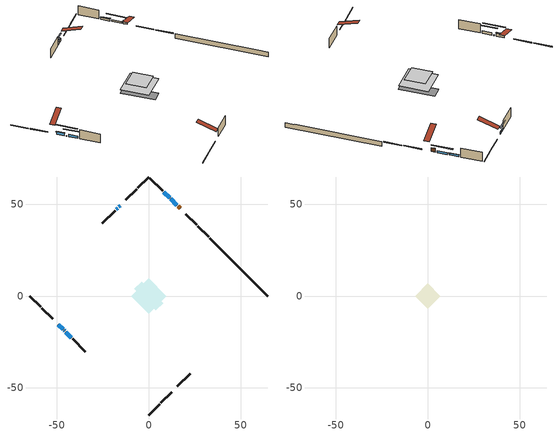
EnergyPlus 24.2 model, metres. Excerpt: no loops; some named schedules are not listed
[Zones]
conditioned space
 floor adiabatic (AdiabaticFloorConstruction): -9.63,0 0,9.63 9.63,0 0,-9.63 z3.05
 floor foundation (Slab1 construction): -7.87,3.94 -3.94,7.87 7.87,-3.94 3.94,-7.87 z-1.83
 wall outside (RimJoist1 construction): 0,-64.78 5.9,-58.88 / -64.78,0 -58.88,-5.9 / 0,64.78 -5.9,58.88 / 32.66,32.12 26.76,38.02 z0.61:0.91
 wall outside (RimJoist2 construction): 6.56,-58.23 12.46,-52.33 / -58.23,-6.56 -52.33,-12.46 / -6.56,58.23 -12.46,52.33 / 26.1,38.68 20.2,44.58 z0.61:0.91
 wall outside (AdiabaticWallConstruction 1): 17.14,47.64 15.93,48.86 z0.61:2.64
 wall outside (AdiabaticWallConstruction): 15.27,49.51 11.96,52.82 z0.61:1.52; 11.31,53.48 8.28,56.51 z0.61:1.61; -15.52,49.27 -16.27,48.52 / -16.92,47.86 -17.67,47.12 z0.61:1.84; -49.27,-15.52 -46.66,-18.12 z0.61:2.04; -46.01,-18.78 -45.79,-18.99 z0.61:0.96; -45.14,-19.65 -42.13,-22.65 z0.61:1.85
 wall outside (Wall1 construction): 15.52,-49.27 22.48,-42.3 / -41.47,-23.31 -34.51,-30.27 / -18.32,46.46 -25.29,39.5 / 7.62,57.16 0.66,64.13 z0.61:5.49
 wall foundation (FoundationWall1 construction): 33.32,31.47,-1.83 33.32,31.47,0.61 61.64,3.15,0.61 61.64,3.15,0.59 64.78,0,0.59 64.78,0,-1.83
 window (WindowConstruction): 15.27,49.51 11.96,52.82 z0.61:1.52
 window (WindowConstruction 3): 11.31,53.48 8.28,56.51 z0.61:1.61
 window (WindowConstruction 4): -15.52,49.27 -16.26,48.52 z0.61:1.84
 window (WindowConstruction 5): -49.27,-15.52 -46.66,-18.12 z0.61:2.04
 window (WindowConstruction 6): -46,-18.78 -45.8,-18.99 z0.61:0.95
 window (WindowConstruction 1): -16.92,47.86 -17.67,47.12 z0.61:1.84
 window (WindowConstruction 2): -45.14,-19.65 -42.13,-22.65 z0.61:1.85
 door (Door): 17.14,47.64 15.93,48.86 z0.61:2.64
 ceiling adiabatic (AdiabaticFloorConstruction): 0,-9.63 9.63,0 0,9.63 -9.63,0 z3.05
attic - vented
 floor to conditioned space (Floor1 construction Reversed): -6.81,0 0,6.81 6.81,0 0,-6.81 z5.49
 roof outside (Roof1 construction): 14.86,-49.92,5.49 8.23,-43.29,8.61 6.48,-45.04,8.61 13.11,-51.67,5.49; -49.92,-14.86,5.49 -43.29,-8.23,8.61 -45.04,-6.48,8.61 -51.67,-13.11,5.49; -14.86,49.92,5.49 -8.23,43.29,8.61 -6.48,45.04,8.61 -13.11,51.67,5.49; 17.8,46.98,5.49 11.17,40.35,8.61 12.92,38.61,8.61 19.55,45.24,5.49
shading: 10.1,54.69 17.14,47.65 17.43,47.94 10.39,54.98 z4.16; 8.14,56.65 11.45,53.34 11.74,53.63 8.43,56.94 z1.81; -16.41,48.38 -15.38,49.41 -15.67,49.7 -16.7,48.67 z2.04; -46.52,-18.27 -49.41,-15.38 -49.7,-15.67 -46.81,-18.56 z2.24; -42.2,-22.58 -49.6,-15.19 -49.89,-15.48 -42.49,-22.87 z6.03; -19.53,45.25 -15.05,49.73 -15.35,50.02 -19.82,45.54 z4.48; -40.26,-24.52 -47,-17.78 -47.3,-18.07 -40.56,-24.81 z4.49
[Building]
Building 1: Terrain=Suburbs
[Site:Location]
Toronto City Centre_ON: Latitude {deg}=43.63; Longitude {deg}=-79.39; Time Zone {hr}=-5; Elevation {m}=77; Keep Site Location Information=Yes
[Site:GroundTemperature:Shallow]
5.01852, 3.26908, 3.12898, 3.95918, 7.29196, 10.6092, 13.4851, 15.3069, 15.4617, 13.9799, 11.1774, 7.9619
[Site:WaterMainsTemperature]
Calculation Method=Schedule; Temperature Schedule=mains temperature schedule
[Material] Roughness=Rough; Thermal Absorptance=0.9
Name | Thickness {m} | Conductivity {W/m-K} | Density {kg/m3} | Specific Heat {J/kg-K} | Solar Absorptance | Visible Absorptance
asphalt or fiberglass shingles | 0.00635 | 0.162714 | 1121.4 | 1465.45 | 0.4 | 0.4
ceiling loosefill ins | 0.0846667 | 0.0480833 | 16.02 | 1046.75 | 0.7 | 0.7
ceiling stud and cavity | 0.1397 | 0.115148 | 65.682 | 1177.47 | 0.7 | 0.7
concrete 4.0 in. | 0.1016 | 1.803125 | 2242.8 | 837.4 | 0.7 | 0.7
concrete 8.0 in. | 0.2032 | 1.803125 | 2242.8 | 837.4 | 0.7 | 0.7
door material | 0.04445 | 0.053851 | 512.64 | 1214.23 | 0.7 | 0.7
exterior vertical ins | 0.0460229 | 0.029427 | 32.04 | 1214.23 | 0.7 | 0.7
floor covering | 0.0127 | 0.0433444 | 54.468 | 1339.84 | 0.6 | 0.6
floor rigid ins; wall rigid ins | 0.512978 | 0.029427 | 32.04 | 1214.23 | 0.7 | 0.7
floor stud and cavity | 0.1397 | 1.75129 | 37.0049 | 1207.88 | 0.7 | 0.7
furniture material conditioned space 1 | 0.1524 | 0.115458 | 640.8 | 1214.23 | 0.6 | 0.6
gypsum board | 0.0127 | 0.160291 | 801 | 837.4 | 0.6 | 0.6
gypsum board 1 | 0.0127 | 0.160291 | 801 | 837.4 | 0.7 | 0.7
osb sheathing 0.5 in. | 0.0127 | 0.115458 | 512.64 | 1214.23 | 0.7 | 0.7
osb sheathing 0.75 in. | 0.01905 | 0.115458 | 512.64 | 1214.23 | 0.7 | 0.7
osb sheathing 2.0 in. | 0.0508 | 0.115458 | 512.64 | 1214.23 | 0.7 | 0.7
rim joist stud and cavity | 0.0508 | 0.0451784 | 125.044 | 1163.47 | 0.6 | 0.6
rim joist stud and cavity 1 | 0.0508 | 0.0293316 | 125.044 | 1163.47 | 0.6 | 0.6
wall stud and cavity | 0.1397 | 0.0803833 | 139.0536 | 1170.24 | 0.7 | 0.7
wall stud and cavity 1 | 0.0889 | 0.380278 | 52.3479 | 1209.89 | 0.7 | 0.7
wall stud and cavity 2 | 0.0889 | 0.391764 | 83.0341 | 1211.67 | 0.7 | 0.7
wood siding | 0.0254 | 0.102417 | 544.68 | 1172.36 | 0.4 | 0.4
wood siding 1; wood siding 2; wood siding 3 | 0.0254 | 0.102417 | 544.68 | 1172.36 | 0.7 | 0.7
[WindowMaterial:SimpleGlazingSystem]
Name | U-Factor {W/m2-K} | Solar Heat Gain Coefficient
WindowMaterial | 3.30573 | 0.63
WindowMaterial 1 | 3.30232 | 0.66
WindowMaterial 2 | 3.304596 | 0.64
WindowMaterial 3 | 3.30005 | 0.67
WindowMaterial 4 | 5.76317 | 0.53
[Construction]
AdiabaticFloorConstruction: floor stud and cavity, floor rigid ins, osb sheathing 0.75 in., floor covering
AdiabaticWallConstruction: wood siding 2, wall rigid ins, wall stud and cavity 1, gypsum board
AdiabaticWallConstruction 1: wood siding 3, wall rigid ins, wall stud and cavity 1, gypsum board
Door: door material
Floor1 construction Reversed: gypsum board, ceiling stud and cavity, ceiling loosefill ins
FoundationWall1 construction: concrete 8.0 in., gypsum board 1
furniture construction conditioned space 1: furniture material conditioned space 1
PartitionWallConstruction: gypsum board, wall stud and cavity 2, gypsum board
RimJoist1 construction: wood siding 1, osb sheathing 2.0 in., rim joist stud and cavity
RimJoist2 construction: wood siding 1, osb sheathing 2.0 in., rim joist stud and cavity 1
Roof1 construction: asphalt or fiberglass shingles
Slab1 construction: concrete 4.0 in.
Wall1 construction: wood siding, osb sheathing 0.5 in., wall stud and cavity, gypsum board
WindowConstruction: WindowMaterial
WindowConstruction 1; WindowConstruction 2; WindowConstruction 4: WindowMaterial 1
WindowConstruction 3: WindowMaterial 2
WindowConstruction 5: WindowMaterial 3
WindowConstruction 6: WindowMaterial 4
[Zone] Multiplier=1; Part of Total Floor Area=Yes
Name | Volume {m3}
attic - vented | 47.0553
conditioned space | 678.2
[Space]
Name | Zone | Volume {m3}
attic - vented 1 | attic - vented | 47.0553
conditioned space 1 | conditioned space | 678.2
[ZoneInfiltration:EffectiveLeakageArea]
infil attic - vented 1: Zone or Space=attic - vented 1; Schedule=Always On Discrete; Effective Air Leakage Area {cm2}=3904; Stack Coefficient=0.000217395; Wind Coefficient=9.96196e-06
[ZoneMixing]
whole house fan mix: Zone or Space=attic - vented; Schedule=Always On Continuous; Design Flow Rate Calculation Method=Flow/Zone; Design Flow Rate {m3/s}=0; Source Zone or Space=conditioned space
[SurfaceProperty:ExposedFoundationPerimeter]
Slab1: Exposed Perimeter Calculation Method=TotalExposedPerimeter; Total Exposed Perimeter {m}=44.5
[InternalMass] Zone or ZoneList=conditioned space; Space or SpaceList=conditioned space 1
Name | Construction | Surface Area {m2}
furniture mass conditioned space 1 | furniture construction conditioned space 1 | 111.248
partition wall mass | PartitionWallConstruction | 278.12
[Lights]
interior lighting: Zone or ZoneList or Space or SpaceList=conditioned space 1; Schedule=interior lighting schedule; Design Level Calculation Method=LightingLevel; Lighting Level {W}=343.2; Return Air Fraction=0; Fraction Radiant=0.6; Fraction Visible=0.2; Fraction Replaceable=1
[People]
occupants: Zone or ZoneList or Space or SpaceList=conditioned space 1; Number of People Schedule=occupants schedule; Number of People Calculation Method=People; Number of People=3; Fraction Radiant=0.314171; Sensible Heat Fraction=0.56303; Activity Level Schedule=occupants activity schedule; Carbon Dioxide Generation Rate {m3/s-W}=0; Enable ASHRAE 55 Comfort Warnings=No; Mean Radiant Temperature Calculation Type=EnclosureAveraged
[ElectricEquipment] Zone or ZoneList or Space or SpaceList=conditioned space 1; Design Level Calculation Method=EquipmentLevel
Name | Schedule | Design Level {W} | Fraction Latent | Fraction Radiant | Fraction Lost
clothes dryer | clothes dryer schedule | 140.772 | 0.015 | 0.081 | 0.85
clothes washer | clothes washer schedule | 32.1985 | 0.03 | 0.162 | 0.7
cooking range | cooking range schedule | 215.147 | 0.08 | 0.432 | 0.2
dishwasher | dishwasher schedule | 66.8632 | 0.3 | 0.18 | 0.4
fridge | fridge schedule | 72.9452 | 0 | 0.6 | 0
mech vent bath fan 0 | mech vent bath fan 0 schedule | 50.2 | 0 | 0 | 1
mech vent bath fan 1 | mech vent bath fan 1 schedule | 50.2 | 0 | 0 | 1
mech vent house fan | mech vent house fan schedule | 0 | 0 | 0 | 1
mech vent house fan cfis | mech vent house fan cfis schedule | 0 | 0 | 0 | 0
mech vent range fan 0 | mech vent range fan 0 schedule | 57 | 0 | 0 | 1
misc plug loads | misc plug loads schedule | 494.7 | 0.045 | 0.513 | 0.1
whole house fan | Always On Discrete | 0 | 0 | 0 | 1
[OtherEquipment] Zone or ZoneList or Space or SpaceList=conditioned space 1; Design Level Calculation Method=EquipmentLevel
Name | Fuel Type | Schedule | Design Level {W} | Fraction Latent | Fraction Radiant | Fraction Lost
clothes dryer 1 | Electricity | clothes dryer schedule | 0 | 0.015 | 0.081 | 0.85
cooking range 1 | Electricity | cooking range schedule | 0 | 0.08 | 0.432 | 0.2
general water use latent | None | general water use schedule | 62.594 | 1 | 0 | 0
general water use sensible | None | general water use schedule | -61.6891 | 0 | 0.6 | 0
mech vent house fan latent load | None | Always On Discrete | 0 | 1 | 0 | 0
mech vent house fan sensible load | None | Always On Discrete | 0 | 0 | 0 | 0
water heater energy adjustment1 | NaturalGas | Always On Discrete | 0.01 | 0 | 0 | 1
[ZoneInfiltration:DesignFlowRate] Zone or ZoneList or Space or SpaceList=conditioned space 1; Schedule=Always On Discrete; Design Flow Rate Calculation Method=Flow/Zone; Design Flow Rate {m3/s}=0
infil flow; natural vent flow; whole house fan flow
[AvailabilityManager:Scheduled]
central ac and furnace airloop Availability Manager: Schedule=Always On Discrete
[Foundation:Kiva]
Foundation Kiva 1: Initial Indoor Air Temperature {C}=18; Wall Height Above Grade {m}=0.609996; Wall Depth Below Slab {m}=0.2032; Custom Block Material Name 1=exterior vertical ins; Custom Block Depth 1 {m}=2.43998; Custom Block X Position 1 {m}=0.2159; Custom Block Z Position 1 {m}=0
[Foundation:Kiva:Settings]
Soil Conductivity {W/m-K}=0.849921; Soil Density {kg/m3}=1842.3; Soil Specific Heat {J/kg-K}=418.7; Ground Solar Absorptivity=0.9; Ground Thermal Absorptivity=0.9; Ground Surface Roughness {m}=0.03; Far-Field Width {m}=40; Deep-Ground Boundary Condition=ZeroFlux; Deep-Ground Depth {m}=40; Minimum Cell Dimension {m}=0.2; Maximum Cell Growth Coefficient=3; Simulation Timestep=Timestep
[Exterior:Lights]
exterior lighting: Schedule=exterior lighting schedule; Design Level {W}=75.6
[EnergyManagementSystem:GlobalVariable]
central_ac_and_furnace_airloop_Fan_RTF
infil_program_Qfan
infil_program_Qinf
natural_vent_program_Qnv
natural_vent_program_Qwhf
[EnergyManagementSystem:Sensor]
Name | Output:Variable or Output:Meter Index Key | Output:Variable or Output:Meter
airflow_gain | infil flow | Infiltration Sensible Heat Gain Energy
airflow_gain_1 | natural vent flow | Infiltration Sensible Heat Gain Energy
airflow_gain_2 | whole house fan flow | Infiltration Sensible Heat Gain Energy
airflow_loss | infil flow | Infiltration Sensible Heat Loss Energy
airflow_loss_1 | natural vent flow | Infiltration Sensible Heat Loss Energy
airflow_loss_2 | whole house fan flow | Infiltration Sensible Heat Loss Energy
clg_load_cond |  | Cooling:EnergyTransfer:Zone:CONDITIONED SPACE
clg_sp_s; clg_sp_s_1 | cooling setpoint | Schedule Value
clothes_dryer_exhaust_0_sch_s | clothes dryer exhaust 0 schedule | Schedule Value
cool_season | cooling season schedule | Schedule Value
htg_load_cond |  | Heating:EnergyTransfer:Zone:CONDITIONED SPACE
htg_sp_s; htg_sp_s_1 | heating setpoint | Schedule Value
ig_ee_conv | clothes dryer | Electric Equipment Convective Heating Energy
ig_ee_conv_2 | cooking range | Electric Equipment Convective Heating Energy
ig_ee_conv_4 | fridge | Electric Equipment Convective Heating Energy
ig_ee_conv_5 | misc plug loads | Electric Equipment Convective Heating Energy
ig_ee_conv_6 | whole house fan | Electric Equipment Convective Heating Energy
ig_ee_rad | clothes dryer | Electric Equipment Radiant Heating Energy
ig_ee_rad_2 | cooking range | Electric Equipment Radiant Heating Energy
ig_ee_rad_4 | fridge | Electric Equipment Radiant Heating Energy
ig_ee_rad_5 | misc plug loads | Electric Equipment Radiant Heating Energy
ig_ee_rad_6 | whole house fan | Electric Equipment Radiant Heating Energy
ig_lgt_conv | interior lighting | Lights Convective Heating Energy
ig_lgt_rad | interior lighting | Lights Radiant Heating Energy
ig_lgt_vis | interior lighting | Lights Visible Radiation Heating Energy
ig_oe_conv | clothes dryer 1 | Other Equipment Convective Heating Energy
ig_oe_conv_1 | cooking range 1 | Other Equipment Convective Heating Energy
ig_oe_conv_2 | general water use latent | Other Equipment Convective Heating Energy
ig_oe_conv_3 | general water use sensible | Other Equipment Convective Heating Energy
ig_oe_conv_4 | water heater energy adjustment1 | Other Equipment Convective Heating Energy
ig_oe_rad | clothes dryer 1 | Other Equipment Radiant Heating Energy
ig_oe_rad_1 | cooking range 1 | Other Equipment Radiant Heating Energy
ig_oe_rad_2 | general water use latent | Other Equipment Radiant Heating Energy
ig_oe_rad_3 | general water use sensible | Other Equipment Radiant Heating Energy
ig_oe_rad_4 | water heater energy adjustment1 | Other Equipment Radiant Heating Energy
ig_ppl_conv | occupants | People Convective Heating Energy
ig_ppl_rad | occupants | People Radiant Heating Energy
im_conv | furniture mass conditioned space 1 | Surface Inside Face Convection Heat Gain Energy
im_conv_1 | partition wall mass | Surface Inside Face Convection Heat Gain Energy
im_ig | furniture mass conditioned space 1 | Surface Inside Face Internal Gains Radiation Heat Gain Energy
im_ig_1 | partition wall mass | Surface Inside Face Internal Gains Radiation Heat Gain Energy
im_lgt | furniture mass conditioned space 1 | Surface Inside Face Lights Radiation Heat Gain Energy
im_lgt_1 | partition wall mass | Surface Inside Face Lights Radiation Heat Gain Energy
im_sol | furniture mass conditioned space 1 | Surface Inside Face Solar Radiation Heat Gain Energy
im_sol_1 | partition wall mass | Surface Inside Face Solar Radiation Heat Gain Energy
im_surf | furniture mass conditioned space 1 | Surface Inside Face Net Surface Thermal Radiation Heat Gain Energy
im_surf_1 | partition wall mass | Surface Inside Face Net Surface Thermal Radiation Heat Gain Energy
mech_vent_bath_fan_0_sch_s | mech vent bath fan 0 schedule | Schedule Value
mech_vent_bath_fan_1_sch_s | mech vent bath fan 1 schedule | Schedule Value
mech_vent_range_fan_0_sch_s | mech vent range fan 0 schedule | Schedule Value
mv_conv | mech vent bath fan 0 | Electric Equipment Convective Heating Energy
mv_conv_1 | mech vent bath fan 1 | Electric Equipment Convective Heating Energy
mv_conv_2 | mech vent house fan | Electric Equipment Convective Heating Energy
mv_conv_3 | mech vent house fan cfis | Electric Equipment Convective Heating Energy
mv_conv_4 | mech vent range fan 0 | Electric Equipment Convective Heating Energy
mv_conv_5 | mech vent house fan latent load | Other Equipment Convective Heating Energy
mv_conv_6 | mech vent house fan sensible load | Other Equipment Convective Heating Energy
mv_rad | mech vent bath fan 0 | Electric Equipment Radiant Heating Energy
mv_rad_1 | mech vent bath fan 1 | Electric Equipment Radiant Heating Energy
mv_rad_2 | mech vent house fan | Electric Equipment Radiant Heating Energy
mv_rad_3 | mech vent house fan cfis | Electric Equipment Radiant Heating Energy
mv_rad_4 | mech vent range fan 0 | Electric Equipment Radiant Heating Energy
mv_rad_5 | mech vent house fan latent load | Other Equipment Radiant Heating Energy
mv_rad_6 | mech vent house fan sensible load | Other Equipment Radiant Heating Energy
natural_vent_s | natural vent schedule | Schedule Value
out_pb_s |  | Site Outdoor Air Barometric Pressure
out_wt_s |  | Site Outdoor Air Humidity Ratio
site_vw_s |  | Site Wind Speed
ss_back_out | Window1 | Surface Window Shortwave from Zone Back Out Window Heat Transfer Rate
ss_back_out_1 | Window12 | Surface Window Shortwave from Zone Back Out Window Heat Transfer Rate
ss_back_out_2 | Window17 | Surface Window Shortwave from Zone Back Out Window Heat Transfer Rate
ss_back_out_3 | Window18 | Surface Window Shortwave from Zone Back Out Window Heat Transfer Rate
ss_back_out_4 | Window21 | Surface Window Shortwave from Zone Back Out Window Heat Transfer Rate
ss_back_out_5 | Window7 | Surface Window Shortwave from Zone Back Out Window Heat Transfer Rate
ss_back_out_6 | Window8 | Surface Window Shortwave from Zone Back Out Window Heat Transfer Rate
ss_conv | Door1 | Surface Inside Face Convection Heat Gain Energy
ss_conv_1 | Window1 | Surface Inside Face Convection Heat Gain Energy
ss_conv_2 | Window12 | Surface Inside Face Convection Heat Gain Energy
ss_conv_3 | Window17 | Surface Inside Face Convection Heat Gain Energy
ss_conv_4 | Window18 | Surface Inside Face Convection Heat Gain Energy
ss_conv_5 | Window21 | Surface Inside Face Convection Heat Gain Energy
ss_conv_6 | Window7 | Surface Inside Face Convection Heat Gain Energy
ss_conv_7 | Window8 | Surface Inside Face Convection Heat Gain Energy
ss_ig | Door1 | Surface Inside Face Internal Gains Radiation Heat Gain Energy
ss_ig_1 | Window1 | Surface Inside Face Internal Gains Radiation Heat Gain Energy
ss_ig_2 | Window12 | Surface Inside Face Internal Gains Radiation Heat Gain Energy
ss_ig_3 | Window17 | Surface Inside Face Internal Gains Radiation Heat Gain Energy
ss_ig_4 | Window18 | Surface Inside Face Internal Gains Radiation Heat Gain Energy
ss_ig_5 | Window21 | Surface Inside Face Internal Gains Radiation Heat Gain Energy
ss_ig_6 | Window7 | Surface Inside Face Internal Gains Radiation Heat Gain Energy
ss_ig_7 | Window8 | Surface Inside Face Internal Gains Radiation Heat Gain Energy
ss_lgt | Door1 | Surface Inside Face Lights Radiation Heat Gain Energy
ss_sol | Door1 | Surface Inside Face Solar Radiation Heat Gain Energy
ss_surf | Door1 | Surface Inside Face Net Surface Thermal Radiation Heat Gain Energy
ss_surf_1 | Window1 | Surface Inside Face Net Surface Thermal Radiation Heat Gain Energy
ss_surf_2 | Window12 | Surface Inside Face Net Surface Thermal Radiation Heat Gain Energy
ss_surf_3 | Window17 | Surface Inside Face Net Surface Thermal Radiation Heat Gain Energy
ss_surf_4 | Window18 | Surface Inside Face Net Surface Thermal Radiation Heat Gain Energy
ss_surf_5 | Window21 | Surface Inside Face Net Surface Thermal Radiation Heat Gain Energy
ss_surf_6 | Window7 | Surface Inside Face Net Surface Thermal Radiation Heat Gain Energy
ss_surf_7 | Window8 | Surface Inside Face Net Surface Thermal Radiation Heat Gain Energy
ss_trans_in | Window1 | Surface Window Transmitted Solar Radiation Rate
ss_trans_in_1 | Window12 | Surface Window Transmitted Solar Radiation Rate
ss_trans_in_2 | Window17 | Surface Window Transmitted Solar Radiation Rate
ss_trans_in_3 | Window18 | Surface Window Transmitted Solar Radiation Rate
ss_trans_in_4 | Window21 | Surface Window Transmitted Solar Radiation Rate
ss_trans_in_5 | Window7 | Surface Window Transmitted Solar Radiation Rate
ss_trans_in_6 | Window8 | Surface Window Transmitted Solar Radiation Rate
ss_trans_out | Window1 | Surface Inside Face Initial Transmitted Diffuse Transmitted Out Window Solar Radiation Rate
ss_trans_out_1 | Window12 | Surface Inside Face Initial Transmitted Diffuse Transmitted Out Window Solar Radiation Rate
ss_trans_out_2 | Window17 | Surface Inside Face Initial Transmitted Diffuse Transmitted Out Window Solar Radiation Rate
ss_trans_out_3 | Window18 | Surface Inside Face Initial Transmitted Diffuse Transmitted Out Window Solar Radiation Rate
ss_trans_out_4 | Window21 | Surface Inside Face Initial Transmitted Diffuse Transmitted Out Window Solar Radiation Rate
ss_trans_out_5 | Window7 | Surface Inside Face Initial Transmitted Diffuse Transmitted Out Window Solar Radiation Rate
ss_trans_out_6 | Window8 | Surface Inside Face Initial Transmitted Diffuse Transmitted Out Window Solar Radiation Rate
s_conv | Floor1 | Surface Inside Face Convection Heat Gain Energy
s_conv_1 | FoundationWall1 | Surface Inside Face Convection Heat Gain Energy
s_conv_10 | RimJoist2:315 | Surface Inside Face Convection Heat Gain Energy
s_conv_11 | RimJoist2:45 | Surface Inside Face Convection Heat Gain Energy
s_conv_12 | Slab1 | Surface Inside Face Convection Heat Gain Energy
s_conv_13 | Wall1:135 | Surface Inside Face Convection Heat Gain Energy
s_conv_14 | Wall1:225 | Surface Inside Face Convection Heat Gain Energy
s_conv_15 | Wall1:315 | Surface Inside Face Convection Heat Gain Energy
s_conv_16 | Wall1:45 | Surface Inside Face Convection Heat Gain Energy
s_conv_2 | inferred conditioned ceiling | Surface Inside Face Convection Heat Gain Energy
s_conv_3 | inferred conditioned floor | Surface Inside Face Convection Heat Gain Energy
s_conv_4 | RimJoist1:135 | Surface Inside Face Convection Heat Gain Energy
s_conv_5 | RimJoist1:225 | Surface Inside Face Convection Heat Gain Energy
s_conv_6 | RimJoist1:315 | Surface Inside Face Convection Heat Gain Energy
s_conv_7 | RimJoist1:45 | Surface Inside Face Convection Heat Gain Energy
s_conv_8 | RimJoist2:135 | Surface Inside Face Convection Heat Gain Energy
s_conv_9 | RimJoist2:225 | Surface Inside Face Convection Heat Gain Energy
s_ig | Floor1 | Surface Inside Face Internal Gains Radiation Heat Gain Energy
s_ig_1 | FoundationWall1 | Surface Inside Face Internal Gains Radiation Heat Gain Energy
s_ig_10 | RimJoist2:315 | Surface Inside Face Internal Gains Radiation Heat Gain Energy
s_ig_11 | RimJoist2:45 | Surface Inside Face Internal Gains Radiation Heat Gain Energy
s_ig_12 | Slab1 | Surface Inside Face Internal Gains Radiation Heat Gain Energy
s_ig_13 | Wall1:135 | Surface Inside Face Internal Gains Radiation Heat Gain Energy
s_ig_14 | Wall1:225 | Surface Inside Face Internal Gains Radiation Heat Gain Energy
s_ig_15 | Wall1:315 | Surface Inside Face Internal Gains Radiation Heat Gain Energy
s_ig_16 | Wall1:45 | Surface Inside Face Internal Gains Radiation Heat Gain Energy
s_ig_2 | inferred conditioned ceiling | Surface Inside Face Internal Gains Radiation Heat Gain Energy
s_ig_3 | inferred conditioned floor | Surface Inside Face Internal Gains Radiation Heat Gain Energy
s_ig_4 | RimJoist1:135 | Surface Inside Face Internal Gains Radiation Heat Gain Energy
s_ig_5 | RimJoist1:225 | Surface Inside Face Internal Gains Radiation Heat Gain Energy
s_ig_6 | RimJoist1:315 | Surface Inside Face Internal Gains Radiation Heat Gain Energy
s_ig_7 | RimJoist1:45 | Surface Inside Face Internal Gains Radiation Heat Gain Energy
s_ig_8 | RimJoist2:135 | Surface Inside Face Internal Gains Radiation Heat Gain Energy
s_ig_9 | RimJoist2:225 | Surface Inside Face Internal Gains Radiation Heat Gain Energy
s_lgt | Floor1 | Surface Inside Face Lights Radiation Heat Gain Energy
s_lgt_1 | FoundationWall1 | Surface Inside Face Lights Radiation Heat Gain Energy
s_lgt_10 | RimJoist2:315 | Surface Inside Face Lights Radiation Heat Gain Energy
s_lgt_11 | RimJoist2:45 | Surface Inside Face Lights Radiation Heat Gain Energy
s_lgt_12 | Slab1 | Surface Inside Face Lights Radiation Heat Gain Energy
s_lgt_13 | Wall1:135 | Surface Inside Face Lights Radiation Heat Gain Energy
s_lgt_14 | Wall1:225 | Surface Inside Face Lights Radiation Heat Gain Energy
s_lgt_15 | Wall1:315 | Surface Inside Face Lights Radiation Heat Gain Energy
s_lgt_16 | Wall1:45 | Surface Inside Face Lights Radiation Heat Gain Energy
s_lgt_2 | inferred conditioned ceiling | Surface Inside Face Lights Radiation Heat Gain Energy
s_lgt_3 | inferred conditioned floor | Surface Inside Face Lights Radiation Heat Gain Energy
s_lgt_4 | RimJoist1:135 | Surface Inside Face Lights Radiation Heat Gain Energy
s_lgt_5 | RimJoist1:225 | Surface Inside Face Lights Radiation Heat Gain Energy
s_lgt_6 | RimJoist1:315 | Surface Inside Face Lights Radiation Heat Gain Energy
s_lgt_7 | RimJoist1:45 | Surface Inside Face Lights Radiation Heat Gain Energy
s_lgt_8 | RimJoist2:135 | Surface Inside Face Lights Radiation Heat Gain Energy
s_lgt_9 | RimJoist2:225 | Surface Inside Face Lights Radiation Heat Gain Energy
s_sol | Floor1 | Surface Inside Face Solar Radiation Heat Gain Energy
s_sol_1 | FoundationWall1 | Surface Inside Face Solar Radiation Heat Gain Energy
s_sol_10 | RimJoist2:315 | Surface Inside Face Solar Radiation Heat Gain Energy
s_sol_11 | RimJoist2:45 | Surface Inside Face Solar Radiation Heat Gain Energy
s_sol_12 | Slab1 | Surface Inside Face Solar Radiation Heat Gain Energy
s_sol_13 | Wall1:135 | Surface Inside Face Solar Radiation Heat Gain Energy
s_sol_14 | Wall1:225 | Surface Inside Face Solar Radiation Heat Gain Energy
s_sol_15 | Wall1:315 | Surface Inside Face Solar Radiation Heat Gain Energy
s_sol_16 | Wall1:45 | Surface Inside Face Solar Radiation Heat Gain Energy
s_sol_2 | inferred conditioned ceiling | Surface Inside Face Solar Radiation Heat Gain Energy
s_sol_3 | inferred conditioned floor | Surface Inside Face Solar Radiation Heat Gain Energy
s_sol_4 | RimJoist1:135 | Surface Inside Face Solar Radiation Heat Gain Energy
s_sol_5 | RimJoist1:225 | Surface Inside Face Solar Radiation Heat Gain Energy
s_sol_6 | RimJoist1:315 | Surface Inside Face Solar Radiation Heat Gain Energy
s_sol_7 | RimJoist1:45 | Surface Inside Face Solar Radiation Heat Gain Energy
s_sol_8 | RimJoist2:135 | Surface Inside Face Solar Radiation Heat Gain Energy
s_sol_9 | RimJoist2:225 | Surface Inside Face Solar Radiation Heat Gain Energy
